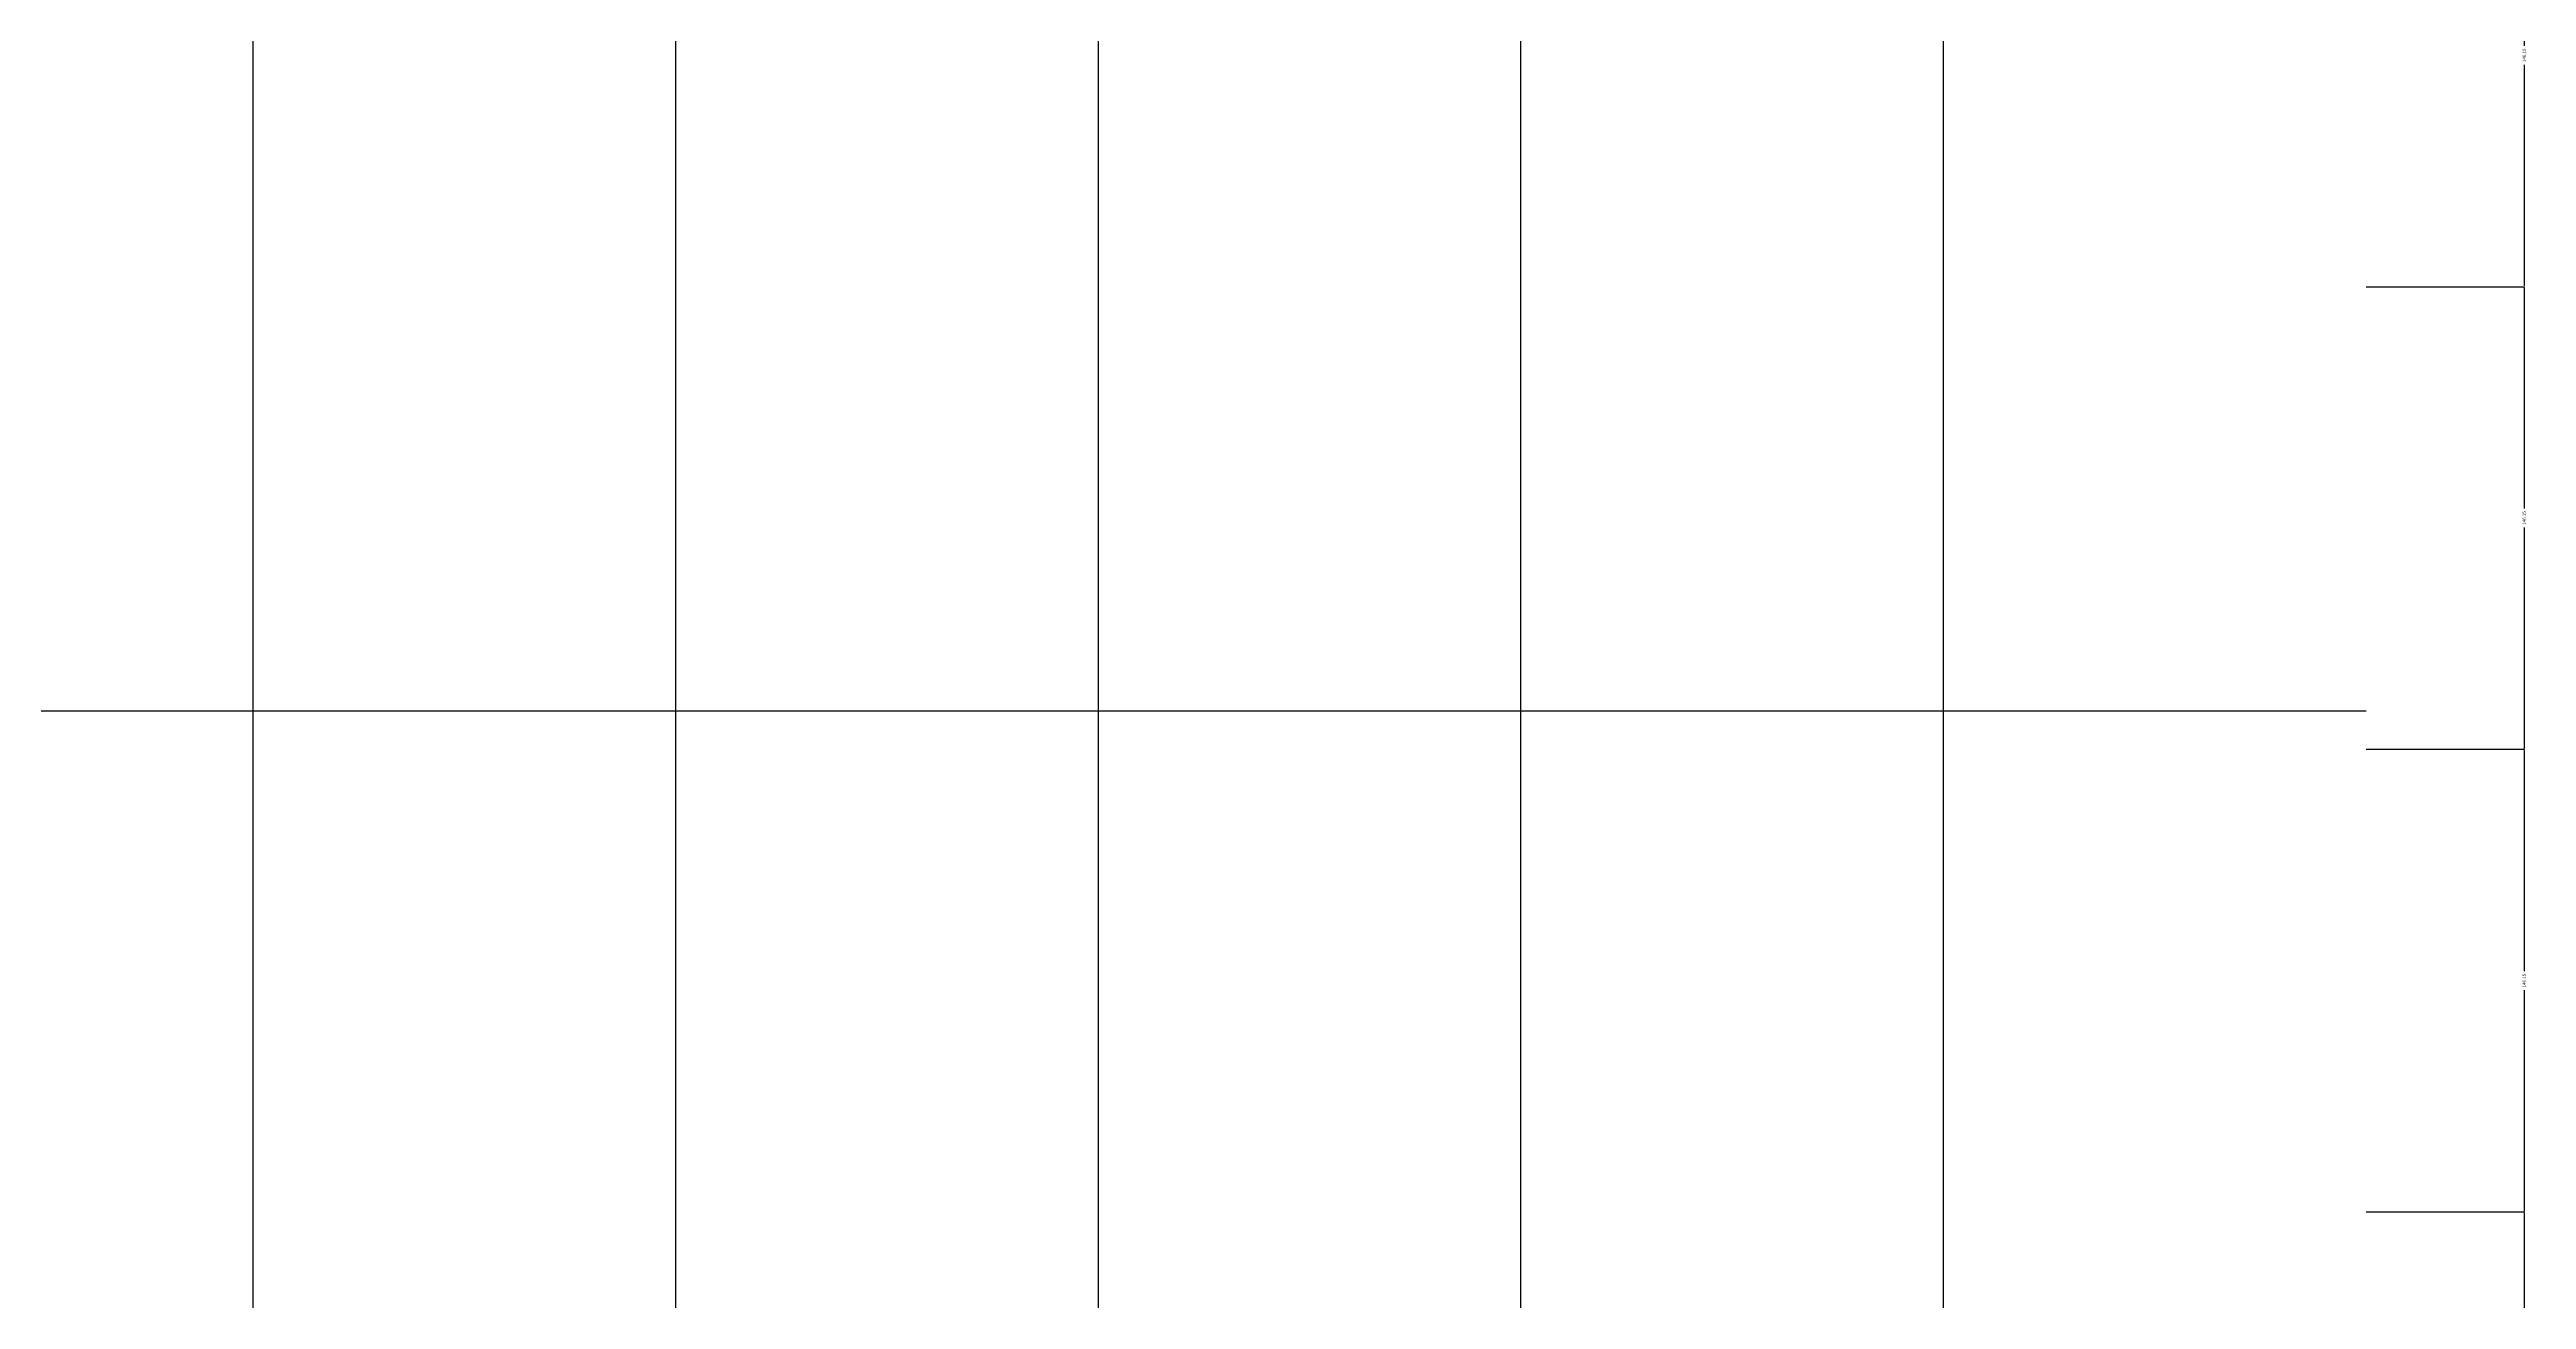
# Model space of a CAD drawing. Header units: inches. Extents: x -5298 to 11252, y 8210 to 22495.
# Drawn here: x 10049 to 10831, y 14409 to 14803 of the extents above; entities that cross this region are included whole.
import ezdxf

# ---------------------------------------------------------------- set-up
doc = ezdxf.new("R2010")
doc.units = ezdxf.units.IN
doc.header["$LTSCALE"] = 55
doc.header["$MEASUREMENT"] = 0
doc.layers.get('Defpoints').update_dxf_attribs({"color": 40})
doc.layers.add('BEAM', color=3, linetype='Continuous')
doc.layers.add('dim', color=2, linetype='Continuous')
doc.styles.get("Standard").update_dxf_attribs({"font": 'arial.ttf'})
doc.dimstyles.get("Standard").update_dxf_attribs({"dimtxt": 2.5, "dimasz": 2.5, "dimexe": 1.25, "dimexo": 0.625, "dimtad": 1, "dimtxsty": 'Standard', "dimcen": 2.5, "dimazin": 3, "dimtfac": 1, "dimtmove": 0, "dimatfit": 3})

# ---------------------------------------------------------------- blocks, each defined once
blk = doc.blocks.new('_CLOSEDFILLED')
at = {"color": 0, "linetype": 'BYBLOCK'}
blk.add_solid([(-1, 0.2), (0, 0), (-1, -0.2)], dxfattribs=at)
blk = doc.blocks.new('*D158')
at = {"color": 2}
for p, q in [((10780.33, 14436.19), (10830.33, 14436.19)), ((10830.33, 14366.12), (10830.33, 14435.94)), ((10830.33, 14290.29), (10830.33, 14360.12)), ((10780.33, 14290.04), (10830.33, 14290.04))]:
    blk.add_line(p, q, dxfattribs=at)
at = {"layer": 'Defpoints'}
for p in [(10780.33, 14436.19), (10780.33, 14290.04), (10830.33, 14290.04)]:
    blk.add_point(p, dxfattribs=at)
at = {"layer": 'dim', "color": 2, "xscale": 0.25, "yscale": 0.25}
for p, rotation in [((10830.33, 14436.19), 90), ((10830.33, 14290.04), 270)]:
    blk.add_blockref('_CLOSEDFILLED', p, dxfattribs=dict(at, rotation=rotation))
at = {"layer": 'dim', "color": 0, "insert": (10830.33, 14363.12), "char_height": 1, "attachment_point": 5, "rotation": 90}
blk.add_mtext('146,15', dxfattribs=at)
blk = doc.blocks.new('*D159')
at = {"color": 2}
for p, q in [((10780.33, 14582.34), (10830.33, 14582.34)), ((10830.33, 14512.26), (10830.33, 14582.09)), ((10830.33, 14436.44), (10830.33, 14506.26)), ((10780.33, 14436.19), (10830.33, 14436.19))]:
    blk.add_line(p, q, dxfattribs=at)
at = {"layer": 'Defpoints'}
for p in [(10780.33, 14582.34), (10780.33, 14436.19), (10830.33, 14436.19)]:
    blk.add_point(p, dxfattribs=at)
at = {"layer": 'dim', "color": 2, "xscale": 0.25, "yscale": 0.25}
for p, rotation in [((10830.33, 14582.34), 90), ((10830.33, 14436.19), 270)]:
    blk.add_blockref('_CLOSEDFILLED', p, dxfattribs=dict(at, rotation=rotation))
at = {"layer": 'dim', "color": 0, "insert": (10830.33, 14509.26), "char_height": 1, "attachment_point": 5, "rotation": 90}
blk.add_mtext('146,15', dxfattribs=at)
blk = doc.blocks.new('*D160')
at = {"color": 2}
for p, q in [((10780.33, 14728.48), (10830.33, 14728.48)), ((10830.33, 14658.41), (10830.33, 14728.23)), ((10830.33, 14582.59), (10830.33, 14652.41)), ((10780.33, 14582.34), (10830.33, 14582.34))]:
    blk.add_line(p, q, dxfattribs=at)
at = {"layer": 'Defpoints'}
for p in [(10780.33, 14728.48), (10780.33, 14582.34), (10830.33, 14582.34)]:
    blk.add_point(p, dxfattribs=at)
at = {"layer": 'dim', "color": 2, "xscale": 0.25, "yscale": 0.25}
for p, rotation in [((10830.33, 14728.48), 90), ((10830.33, 14582.34), 270)]:
    blk.add_blockref('_CLOSEDFILLED', p, dxfattribs=dict(at, rotation=rotation))
at = {"layer": 'dim', "color": 0, "insert": (10830.33, 14655.41), "char_height": 1, "attachment_point": 5, "rotation": 90}
blk.add_mtext('146,15', dxfattribs=at)
blk = doc.blocks.new('*D161')
at = {"color": 2}
for p, q in [((10780.33, 14874.63), (10830.33, 14874.63)), ((10830.33, 14804.56), (10830.33, 14874.38)), ((10830.33, 14728.73), (10830.33, 14798.56)), ((10780.33, 14728.48), (10830.33, 14728.48))]:
    blk.add_line(p, q, dxfattribs=at)
at = {"layer": 'Defpoints'}
for p in [(10780.33, 14874.63), (10780.33, 14728.48), (10830.33, 14728.48)]:
    blk.add_point(p, dxfattribs=at)
at = {"layer": 'dim', "color": 2, "xscale": 0.25, "yscale": 0.25}
for p, rotation in [((10830.33, 14874.63), 90), ((10830.33, 14728.48), 270)]:
    blk.add_blockref('_CLOSEDFILLED', p, dxfattribs=dict(at, rotation=rotation))
at = {"layer": 'dim', "color": 0, "insert": (10830.33, 14801.56), "char_height": 1, "attachment_point": 5, "rotation": 90}
blk.add_mtext('146,15', dxfattribs=at)

msp = doc.modelspace()

# ---------------------------------------------------------------- linework, layer by layer
at = {"layer": 'BEAM', "color": 5}
for p, q in [((10112.859, 11513.244), (10112.859, 18236.017)), ((10246.353, 11513.244), (10246.353, 18236.017)), ((10379.847, 11513.244), (10379.847, 18236.017)), ((10513.34, 11513.244), (10513.34, 18236.017)), ((10646.834, 11513.244), (10646.834, 18236.017)), ((7576.475, 14594.515), (10780.328, 14594.515))]:
    msp.add_line(p, q, dxfattribs=at)

# ---------------------------------------------------------------- dimensions: what is measured, and where the dimension line sits
at = {"layer": 'dim', "color": 2}
for base, p1, p2, picture, middle in [((10830.328, 14728.483), (10780.328, 14728.483), (10780.328, 14874.631), '*D161', (10830.328, 14801.557)), ((10830.328, 14582.336), (10780.328, 14582.336), (10780.328, 14728.483), '*D160', (10830.328, 14655.41)), ((10830.328, 14436.189), (10780.328, 14436.189), (10780.328, 14582.336), '*D159', (10830.328, 14509.262)), ((10830.328, 14290.042), (10780.328, 14290.042), (10780.328, 14436.189), '*D158', (10830.328, 14363.115))]:
    dim = msp.add_linear_dim(base=base, p1=p1, p2=p2, angle=90, dimstyle='Standard', dxfattribs=at)
    dim.commit()
    dim.dimension.update_dxf_attribs({"geometry": picture, "text_midpoint": middle})

doc.saveas('drawing.dxf')
